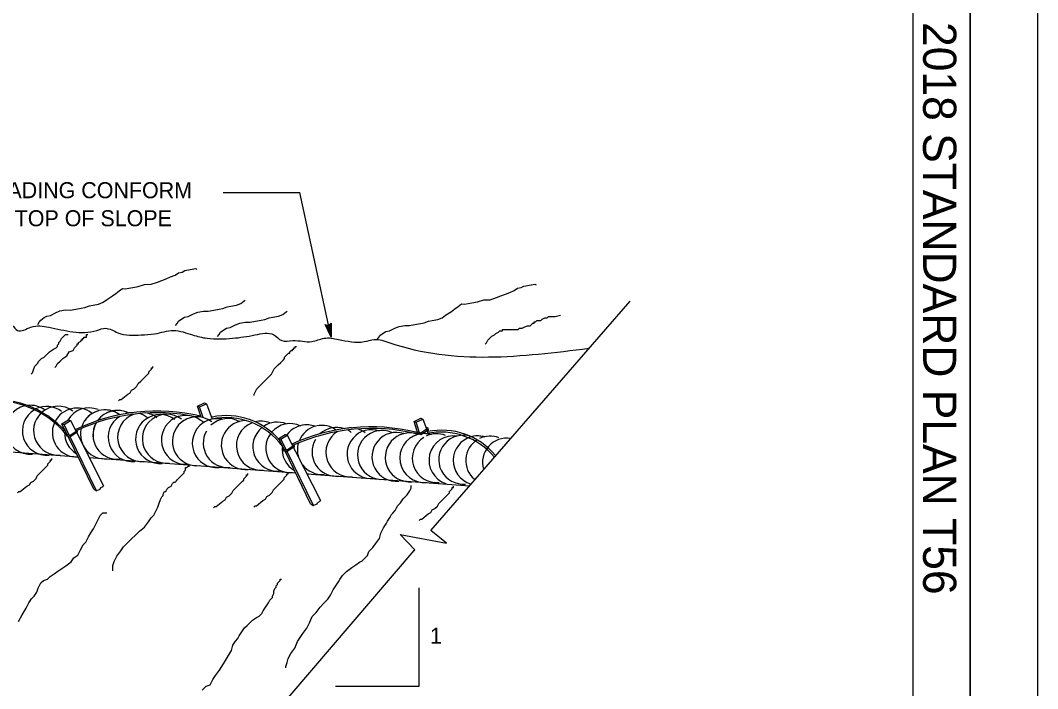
# Model space of a CAD drawing. Extents: x -894 to 866, y -476 to 714.
# Drawn here: x 421.8 to 866, y -0.2 to 291.6 of the extents above; entities that cross this region are included whole.
import ezdxf

# ---------------------------------------------------------------- set-up
doc = ezdxf.new("R2010")
doc.units = 0
for name, color, linetype in [('10 Sheet Format', 7, 'Continuous'), ('56 Stage 3 Anno', 7, 'Continuous'), ('57 Undefined', 7, 'Continuous'), ('60 Nongeo Data', 7, 'Continuous'), ('63 Seal and Sig', 7, 'Continuous')]:
    doc.layers.add(name, color=color, linetype=linetype)

msp = doc.modelspace()

# ---------------------------------------------------------------- linework, layer by layer
at = {"layer": '10 Sheet Format'}
for p, q in [((836.55, 668.96), (836.55, -431.04)), ((811.55, -406.04), (811.55, 643.96))]:
    msp.add_line(p, q, dxfattribs=at)
for points in [[(-894.04, 713.56), (865.96, 713.56), (865.96, -476.44), (-894.04, -476.44)], [(-863.46, -431.04), (836.55, -431.04), (836.55, 668.96), (-863.46, 668.96)]]:
    msp.add_lwpolyline(points, close=True, dxfattribs=at)
at = {"layer": '56 Stage 3 Anno'}
for p, q in [((557.49, 153.35), (554.97, 158.84)), ((554.97, 158.84), (554.97, 158.84)), ((554.97, 158.84), (556.42, 158.35)), ((557.2, 154.68), (555.37, 158.69)), ((556.92, 156), (555.74, 158.59)), ((556.64, 157.33), (556.13, 158.44)), ((556.42, 158.35), (557.54, 159.4)), ((556.65, 158.57), (556.64, 157.33)), ((556.95, 158.82), (556.92, 156)), ((557.24, 159.11), (557.21, 154.67)), ((557.54, 159.4), (557.49, 153.35)), ((557.54, 159.4), (557.54, 159.4)), ((557.49, 153.35), (557.49, 153.35))]:
    msp.add_line(p, q, dxfattribs=at)
at = {"layer": '57 Undefined'}
for p in [(510.31, 216.49), (557.49, 153.35)]:
    msp.add_line(p, (543.85, 216.49), dxfattribs=at)
for points in [[(593.78, 60.05), (594.06, 60.37), (587.68, 67.09), (607.82, 63.39), (601.1, 68.93), (688.05, 169)], [(366.06, -206.93), (451.93, -106.18), (445.5, -99.52), (465.66, -103.05), (458.91, -97.56), (593.73, 60.21)]]:
    msp.add_lwpolyline(points, dxfattribs=at)
at = {"layer": '60 Nongeo Data'}
for points in [[(429.41, 158.86), (430.07, 159.8), (430.73, 160.75), (432.19, 161.84), (433.33, 162.46), (434.93, 162.75), (437.2, 163.98), (439.13, 164.74), (441.54, 165.17), (443.62, 165.13), (446.03, 165.56), (448.44, 165.99), (450.05, 166.28), (451.98, 167.04), (453.59, 167.33), (456, 167.76), (457.93, 168.52), (459.4, 169.61), (461.99, 171.32), (463.45, 172.41), (464.92, 173.5), (466.38, 174.59), (467.66, 174.4), (469.26, 174.69), (470.87, 174.98), (473.28, 175.41), (476.02, 176.32), (478.9, 176.42), (481.64, 177.32), (483.57, 178.08), (485.51, 178.84), (487.44, 179.6), (489.38, 180.37), (490.84, 181.46), (492.45, 181.74), (493.58, 182.36), (494.39, 182.5), (495.19, 182.65), (495.99, 182.79), (496.79, 182.94), (497.6, 183.08), (498.4, 183.22), (498.87, 182.89)], [(577.5, 152.11), (578.15, 153.06), (578.81, 154.01), (580.28, 155.1), (581.41, 155.71), (583.02, 156), (585.28, 157.23), (587.22, 158), (589.63, 158.43), (591.71, 158.38), (594.12, 158.82), (596.52, 159.25), (598.13, 159.53), (600.07, 160.3), (601.67, 160.58), (604.08, 161.01), (606.02, 161.77), (607.48, 162.87), (610.08, 164.57), (611.54, 165.66), (613, 166.75), (614.46, 167.84), (615.74, 167.66), (617.35, 167.95), (618.95, 168.23), (621.36, 168.66), (624.1, 169.57), (626.98, 169.67), (629.72, 170.58), (631.66, 171.34), (633.59, 172.1), (635.53, 172.86), (637.46, 173.62), (638.93, 174.71), (640.53, 175), (641.67, 175.61), (642.47, 175.76), (643.27, 175.9), (644.08, 176.05), (644.88, 176.19), (645.68, 176.33), (646.48, 176.48), (646.96, 176.15)], [(489.61, 158.38), (490.27, 159.32), (490.93, 160.27), (492.39, 161.36), (493.52, 161.98), (495.13, 162.26), (497.39, 163.5), (499.33, 164.26), (501.74, 164.69), (503.82, 164.65), (506.23, 165.08), (508.64, 165.51), (510.24, 165.8), (512.18, 166.56), (513.78, 166.85), (516.19, 167.28), (518.13, 168.04), (519.59, 169.13), (520.04, 169.42)], [(507.91, 153.56), (508.57, 154.5), (509.23, 155.45), (510.69, 156.54), (511.82, 157.16), (513.43, 157.45), (515.69, 158.68), (517.63, 159.44), (520.04, 159.87), (522.12, 159.83), (524.53, 160.26), (526.94, 160.69), (528.54, 160.98), (530.48, 161.74), (532.09, 162.03), (534.49, 162.46), (536.43, 163.22), (537.89, 164.31), (538.34, 164.6)], [(624.78, 150.24), (625.35, 150.82), (625.93, 151.98), (626.51, 152.55), (627.66, 153.71), (628.81, 154.28), (629.39, 154.86), (630.54, 155.44), (631.12, 156.01), (631.7, 156.01), (632.27, 156.01), (632.27, 156.59), (632.85, 156.59), (634, 156.59), (635.73, 156.59), (637.47, 156.59), (639.2, 156.59), (639.77, 157.17), (640.35, 157.17), (640.92, 157.17), (642.08, 157.75), (643.23, 158.32), (644.39, 158.32), (644.96, 158.9), (645.54, 159.48), (646.12, 159.48), (646.12, 160.05), (646.69, 160.05), (647.27, 160.63), (648.42, 160.63), (649, 160.63), (649.58, 161.21), (650.73, 161.78), (651.31, 161.78), (651.88, 161.78), (652.46, 162.36), (653.61, 162.36), (655.34, 162.36), (657.65, 162.94), (657.67, 162.94)], [(426.49, 137.12), (427.07, 137.7), (427.64, 139.43), (428.22, 140.58), (429.37, 141.74), (429.95, 142.89), (431.1, 144.04), (432.26, 144.62), (433.41, 145.77), (434.56, 146.93), (436.29, 148.08), (437.45, 148.66), (438.02, 149.24), (438.02, 149.81), (438.6, 150.39), (438.6, 150.97), (439.18, 151.54), (439.75, 152.7), (440.91, 153.85), (441.48, 154.43), (442.06, 154.43), (442.64, 154.43)], [(436.87, 140), (437.45, 140.58), (438.02, 141.74), (439.18, 142.89), (440.33, 144.04), (442.06, 145.2), (443.21, 146.93), (444.94, 147.51), (445.52, 148.66), (446.1, 149.24), (446.67, 149.81), (446.67, 150.39), (447.25, 150.39), (447.25, 150.97), (448.4, 151.54), (448.4, 152.12), (448.98, 152.12), (448.98, 152.7), (449.56, 152.7), (449.56, 153.28), (450.71, 153.28), (450.71, 153.85), (450.71, 154.43), (451.29, 154.43)], [(523.95, 127.89), (523.95, 128.46), (524.53, 129.62), (525.11, 130.77), (526.26, 131.93), (527.99, 133.66), (528.57, 134.23), (529.72, 135.39), (530.3, 135.97), (530.87, 136.54), (531.45, 137.12), (532.03, 138.27), (532.6, 139.43), (533.76, 140.58), (534.33, 141.16), (535.49, 142.31), (536.64, 143.47), (537.22, 144.04), (537.22, 144.62), (537.79, 145.2), (538.37, 145.77), (538.95, 146.35), (539.52, 146.35), (539.52, 146.93), (540.1, 147.51), (540.68, 147.51), (540.68, 148.08), (541.25, 148.08), (541.25, 148.66), (541.83, 148.66), (541.83, 149.24), (542.41, 149.24)], [(464.65, 125.49), (465.23, 126.07), (465.8, 126.07), (468.69, 128.38), (469.84, 128.96), (470.42, 130.11), (471.57, 130.69), (472.72, 131.84), (473.3, 133), (474.45, 134.15), (475.61, 135.3), (476.76, 136.46), (477.34, 137.03), (477.91, 137.61), (477.91, 138.19), (478.49, 138.77), (479.07, 139.34), (479.07, 139.92), (479.64, 139.92), (479.64, 140.5)], [(420.58, 85.3), (421.16, 85.88), (421.74, 85.88), (424.62, 88.18), (425.77, 88.76), (426.35, 89.91), (427.5, 90.49), (428.66, 91.65), (429.23, 92.8), (430.39, 93.95), (431.54, 95.11), (432.69, 96.26), (433.27, 96.84), (433.85, 97.41), (433.85, 97.99), (434.42, 98.57), (435, 99.15), (435, 99.72), (435.58, 99.72), (435.58, 100.3)], [(462.25, 51.33), (462.25, 51.9), (462.25, 53.64), (462.82, 55.37), (463.98, 57.67), (465.71, 59.98), (466.86, 61.71), (468.59, 63.44), (470.32, 65.18), (472.05, 66.91), (473.78, 68.64), (476.09, 70.37), (477.82, 72.68), (478.97, 74.41), (480.12, 75.56), (480.7, 76.71), (481.28, 77.87), (481.85, 79.02), (482.43, 80.75), (483.01, 82.48), (483.58, 83.64), (484.16, 84.22), (484.16, 84.79), (484.74, 85.95), (485.31, 85.95), (485.89, 87.1), (486.47, 87.68), (487.62, 88.25), (488.2, 89.41), (488.77, 89.99), (489.35, 89.99), (489.93, 90.56), (490.5, 91.14), (491.66, 92.29), (492.23, 92.87), (492.81, 93.45), (493.39, 94.02), (493.39, 94.6), (493.97, 95.18), (493.97, 96.33), (494.54, 96.33), (495.12, 96.91), (495.69, 96.91)], [(506.12, 78.81), (506.7, 79.39), (507.28, 79.39), (510.16, 81.7), (511.31, 82.28), (511.89, 83.43), (513.04, 84.01), (514.2, 85.16), (514.77, 86.32), (515.93, 87.47), (517.08, 88.62), (518.23, 89.78), (518.81, 90.36), (519.39, 90.93), (519.39, 91.51), (519.96, 92.09), (520.54, 92.66), (520.54, 93.24), (521.12, 93.24), (521.12, 93.82)], [(523.71, 79.14), (524.29, 79.72), (524.86, 79.72), (527.75, 82.03), (528.9, 82.61), (529.48, 83.76), (530.63, 84.34), (531.78, 85.49), (532.36, 86.65), (533.51, 87.8), (534.67, 88.95), (535.82, 90.11), (536.4, 90.68), (536.97, 91.26), (536.97, 91.84), (537.55, 92.42), (538.13, 92.99), (538.13, 93.57), (538.7, 93.57), (538.7, 94.15)], [(537.66, 8.89), (537.66, 9.47), (538.24, 11.2), (538.82, 12.93), (539.97, 15.24), (541.7, 17.55), (542.85, 20.43), (545.16, 23.9), (546.89, 26.2), (548.04, 28.51), (549.2, 31.4), (550.93, 33.13), (552.66, 35.44), (554.39, 37.17), (556.12, 38.9), (557.27, 40.63), (558.42, 42.94), (560.73, 46.4), (561.31, 47.55), (562.46, 49.28), (564.19, 51.01), (566.5, 52.75), (568.23, 53.9), (569.96, 55.05), (571.11, 55.63), (572.26, 56.78), (573.42, 57.94), (573.99, 59.67), (575.73, 61.4), (576.88, 63.13), (578.61, 65.44), (579.18, 67.75), (580.34, 70.06), (581.49, 71.79), (582.07, 72.94), (583.22, 74.67), (583.8, 75.83), (584.38, 76.4), (585.53, 77.56), (586.11, 78.71), (586.68, 79.86), (587.84, 81.02), (588.99, 82.75), (590.72, 84.48), (591.87, 86.21), (592.45, 87.36), (592.45, 88.52)], [(595.89, 73.23), (596.47, 73.8), (597.04, 73.8), (599.93, 76.11), (601.08, 76.69), (601.66, 77.84), (602.81, 78.42), (603.96, 79.57), (604.54, 80.73), (605.69, 81.88), (606.85, 83.04), (608, 84.19), (608.58, 84.77), (609.15, 85.34), (609.15, 85.92), (609.73, 86.5), (610.31, 87.07), (610.31, 87.65), (610.88, 87.65), (610.88, 88.23)], [(420.95, 29.22), (422.68, 32.11), (424.41, 34.99), (425.57, 37.3), (426.72, 39.03), (427.87, 40.19), (429.03, 41.92), (429.6, 43.65), (430.18, 44.8), (430.76, 45.96), (431.91, 47.11), (433.64, 47.69), (434.79, 48.84), (436.52, 49.99), (438.25, 51.15), (439.98, 52.3), (441.71, 53.46), (444.02, 55.19), (445.17, 56.92), (446.9, 58.07), (448.06, 60.38), (449.21, 62.69), (450.36, 63.84), (451.52, 66.15), (452.67, 67.88), (453.83, 69.61), (454.4, 70.77), (454.98, 71.92), (455.56, 73.07), (456.13, 74.23), (456.71, 75.38), (457.29, 75.96), (457.86, 76.54), (458.44, 76.54), (459.02, 76.54), (459.59, 76.54)], [(501.27, -0.81), (503, 0.92), (504.73, 1.5), (505.31, 2.65), (505.89, 3.8), (507.04, 5.53), (508.77, 7.84), (510.5, 10.73), (512.23, 13.61), (513.96, 16.5), (514.54, 18.8), (515.69, 20.54), (516.84, 21.69), (517.42, 22.84), (518.58, 24.57), (519.73, 26.31), (520.88, 27.46), (521.46, 28.04), (522.04, 28.61), (523.19, 29.77), (524.92, 30.92), (526.07, 31.5), (527.23, 32.65), (527.8, 33.81), (528.96, 35.54), (530.11, 37.27), (530.69, 38.42), (531.26, 39), (531.84, 39.58), (531.84, 40.15), (532.42, 41.31), (532.42, 42.46), (532.99, 43.62), (533.57, 44.19), (533.57, 44.77), (534.15, 45.35), (534.15, 45.92), (534.72, 46.5), (535.3, 47.08), (535.3, 47.65), (535.88, 47.65)], [(595.87, 0.93), (595.87, 43.85)]]:
    msp.add_lwpolyline(points, dxfattribs=at)
msp.add_spline([(333.55, 163.39), (346.16, 163.52), (352.97, 161.58), (360.27, 161.58), (373.89, 162.06), (378.76, 160.6), (390.92, 160.6), (398.71, 161.09), (408.93, 160.6), (418.17, 158.66), (420.6, 156.22), (426.44, 157.68), (434.23, 157.68), (455.15, 156.22), (459.04, 157.2), (464.39, 155.25), (474.61, 154.28), (480.45, 154.76), (488.72, 156.22), (496.99, 154.28), (503.32, 152.82), (514.51, 152.82), (524.24, 154.28), (532.51, 154.28), (535.92, 151.84), (540.79, 151.84), (549.06, 151.36), (554.41, 152.82), (560.73, 152.33), (571.93, 151.36), (576.31, 152.33), (583.12, 150.87), (669.98, 148.46)], degree=3, dxfattribs=at)
at = {"layer": '63 Seal and Sig'}
for p, q in [((502.21, 124.6), (503.08, 124.21)), ((499.22, 123.22), (500.09, 122.83)), ((439.99, 115.51), (440.9, 115.23)), ((442.78, 117.25), (443.69, 116.97)), ((505.3, 117.43), (505.31, 117.45)), ((593.73, 116.51), (594.6, 116.12)), ((596.72, 117.89), (597.59, 117.5)), ((441.98, 110.57), (442.2, 111.07)), ((446.68, 112.26), (445.93, 112.73)), ((595.25, 111.66), (595.48, 112.16)), ((599.96, 113.35), (599.21, 113.82)), ((342.16, 108.78), (447, 101.05)), ((534.67, 109.1), (535.59, 108.82)), ((537.47, 110.84), (538.38, 110.56)), ((536.66, 104.16), (536.89, 104.66)), ((536.66, 104.16), (536.89, 104.66)), ((541.37, 105.85), (540.62, 106.32)), ((451.93, 100.69), (541.92, 94.06)), ((546.94, 93.69), (618.01, 88.45)), ((559.45, 0.93), (595.87, 0.93))]:
    msp.add_line(p, q, dxfattribs=at)
for points in [[(500.78, 118.35), (499.22, 123.22), (502.21, 124.6), (502.33, 124.55)], [(501.64, 118.17), (500.09, 122.83), (503.08, 124.21), (505.63, 117.48)], [(442.32, 110.7), (439.99, 115.51), (442.78, 117.25), (442.91, 117.22)], [(443.33, 110.24), (440.9, 115.23), (443.69, 116.97), (446.13, 112.17)], [(505.28, 117.41), (505.33, 117.47)], [(595.54, 110.85), (593.73, 116.51), (596.72, 117.89), (596.84, 117.84)], [(596.27, 111.04), (594.6, 116.12), (597.59, 117.5), (600.06, 110.98)], [(446.52, 111.63), (443.42, 109.61), (442.18, 110.12)], [(446.19, 112.14), (443.36, 110.29), (442.4, 110.68)], [(446.14, 112.15), (446.16, 112.1)], [(446.42, 111.58), (458.19, 88.32)], [(599.8, 112.72), (596.7, 110.7), (595.45, 111.21)], [(599.47, 113.23), (596.64, 111.38), (595.68, 111.77)], [(453.88, 86.91), (442.7, 109.93)], [(455.05, 86.18), (443.59, 109.71)], [(537, 104.3), (534.67, 109.1), (537.47, 110.84), (537.59, 110.81)], [(537.97, 103.94), (535.59, 108.82), (538.38, 110.56), (552.88, 81.91)], [(541.21, 105.22), (538.11, 103.21), (536.87, 103.71)], [(540.88, 105.73), (538.05, 103.88), (537.09, 104.27)], [(548.57, 80.5), (537.38, 103.52)], [(549.74, 79.77), (538.25, 103.35)], [(453.88, 86.91), (454.01, 86.91), (454.05, 86.8), (455.04, 86.18), (455.03, 86.27), (455.1, 86.24), (455.28, 86.36), (456.67, 87), (456.8, 87.4), (456.9, 87.41), (457.03, 87.49), (457.02, 87.59), (458.03, 88.11), (458.01, 88.2), (458, 88.3), (458.19, 88.32)], [(548.57, 80.5), (548.7, 80.5), (548.73, 80.39), (549.73, 79.76), (549.72, 79.86), (549.78, 79.83), (549.96, 79.95), (551.36, 80.59), (551.49, 80.99), (551.58, 81), (551.71, 81.08), (551.7, 81.18), (552.71, 81.7), (552.7, 81.79), (552.69, 81.89), (552.88, 81.91)]]:
    msp.add_lwpolyline(points, dxfattribs=at)
for centre, radius, start, end in [((410.19, 84.01), 42.12, 41.4841, 98.9689), ((410.53, 84.7), 40.82, 39.51, 98.0695), ((426.17, 112.87), 10.69, 102.5239, 275.2991), ((433.39, 112.39), 10.69, 120.3555, 275.2991), ((426.17, 112.87), 10.69, 52.7997, 96.8136), ((438.3, 112.48), 10.69, 134.382, 275.2991), ((433.39, 112.39), 10.69, 52.7997, 116.6837), ((438.3, 112.48), 10.69, 52.7997, 131.4405), ((446.48, 111.65), 10.69, 52.7997, 152.7531), ((451.78, 111.72), 10.69, 68.2667, 149.8057), ((481.58, 37.74), 83.26, 76.755, 115.4812), ((481.5, 37.84), 82.46, 78.1354, 115.2121), ((458.77, 110.85), 10.69, 105.5844, 161.9234), ((458.77, 110.86), 10.69, 52.7997, 144.626), ((464.21, 110.63), 10.69, 61.9632, 144.626), ((458.77, 110.85), 10.69, 52.7997, 88.6796), ((464.23, 110.64), 10.69, 62.2879, 116.3235), ((470.86, 109.63), 10.69, 89.3833, 107.1124), ((470.86, 109.63), 10.69, 52.7997, 74.4893), ((475, 109.63), 10.69, 52.7997, 81.4343), ((446.48, 111.65), 10.69, 155.884, 273.1448), ((464.21, 110.63), 10.69, 150.6231, 275.2991), ((464.23, 110.64), 10.69, 150.5303, 275.2991), ((464.23, 110.64), 10.69, 133.99, 145.2532), ((470.86, 109.63), 10.69, 121.9321, 275.2991), ((475, 109.63), 10.69, 109.0012, 275.2991), ((464.23, 110.64), 10.69, 52.7997, 56.0443), ((464.21, 110.63), 10.69, 52.7997, 55.8038), ((482.82, 108.81), 10.69, 52.7997, 275.2991), ((485.77, 108.94), 10.69, 52.7997, 275.2991), ((494.1, 108.45), 10.69, 52.7997, 275.2991), ((498.9, 107.85), 10.69, 81.8308, 275.2991), ((498.89, 107.84), 10.69, 52.7997, 133.3797), ((507.57, 107), 10.69, 125.5426, 275.2991), ((507.58, 107), 10.69, 76.5271, 133.3797), ((495.37, 107.61), 10.69, 52.7997, 60.85), ((507.57, 107), 10.69, 77.4942, 108.7277), ((512.37, 107.08), 10.69, 60.5474, 133.3797), ((511.55, 87.65), 30.53, 36.1223, 101.5781), ((511.72, 88.5), 30.53, 39.7173, 101.5781), ((520.25, 106.16), 10.69, 89.0015, 275.2991), ((526.85, 105.94), 10.69, 110.8706, 275.2991), ((526.85, 105.94), 10.69, 68.5921, 103.7773), ((534, 105.5), 10.69, 68.3569, 124.2602), ((539.64, 104.86), 10.69, 64.3886, 139.8164), ((451.78, 111.72), 10.69, 179.9731, 238.7966), ((451.78, 111.72), 10.69, 172.7661, 175.1072), ((446.42, 111.99), 0.378, 286.3059, 44.8744), ((458.77, 110.85), 10.69, 166.5396, 275.2991), ((512.37, 107.08), 10.69, 150.6645, 275.2991), ((534, 105.5), 10.69, 128.7802, 275.2991), ((539.64, 104.86), 10.69, 143.8911, 275.2991), ((546.82, 104.32), 10.69, 85.1189, 143.775), ((574.9, 30.88), 83.26, 76.4396, 114.5095), ((575.16, 30.18), 83.26, 76.4396, 114.2275), ((553.45, 104.08), 10.69, 103.4012, 158.3815), ((546.8, 104.34), 10.69, 69.8986, 102.0499), ((553.45, 104.08), 10.69, 53.8554, 102.0499), ((559.86, 103.22), 10.69, 71.1041, 132.4487), ((565.9, 103.01), 10.69, 121.3321, 275.2991), ((553.45, 104.08), 10.69, 52.7997, 53.0127), ((565.9, 103.01), 10.69, 87.2298, 106.9579), ((575.13, 102.22), 10.69, 70.6392, 275.2991), ((559.86, 103.22), 10.69, 52.7997, 63.4618), ((579.7, 101.89), 10.69, 66.2505, 275.2991), ((565.9, 103.01), 10.69, 52.7997, 72.4967), ((586.02, 101.04), 10.69, 72.371, 275.2991), ((591.82, 100.83), 10.69, 71.02, 275.2991), ((602.13, 113.11), 10.69, 186.9403, 188.2337), ((598.12, 100.52), 10.69, 71.8034, 116.0626), ((593.55, 107.72), 4.19, 65.4098, 77.9625), ((595.56, 111.53), 0.333, 156.6142, 251.604), ((606.27, 112.64), 10.69, 188.2003, 188.514), ((598.17, 100.5), 10.69, 76.705, 88.1187), ((603.62, 100.45), 10.69, 69.075, 116.0626), ((605.42, 81.3), 30.53, 40.0579, 101.5781), ((605.77, 82.15), 30.53, 39.7173, 101.5781), ((599.69, 113.08), 0.378, 286.3059, 44.8744), ((442.28, 110.44), 0.333, 156.6142, 251.604), ((553.45, 104.08), 10.69, 163.7125, 197.4442), ((559.86, 103.22), 10.69, 149.6644, 275.2991), ((598.17, 100.5), 10.69, 105.383, 275.2991), ((603.62, 100.45), 10.69, 121.7166, 275.2991), ((610.92, 99.55), 10.69, 81.2112, 252.0979), ((615.16, 99.8), 10.69, 71.02, 275.2991), ((621.51, 99.47), 10.69, 105.383, 252.8037), ((626.96, 99.42), 10.69, 121.7166, 229.8828), ((621.46, 99.49), 10.69, 71.8034, 116.0626), ((629.61, 111.61), 10.69, 188.2003, 188.514), ((621.51, 99.47), 10.69, 76.705, 88.1187), ((626.96, 99.42), 10.69, 69.075, 116.0626), ((634.26, 98.52), 10.69, 81.2112, 195.6438), ((546.82, 104.32), 10.69, 172.0975, 240.1132), ((536.97, 104.03), 0.333, 156.6142, 251.604), ((541.1, 105.58), 0.378, 286.3059, 44.8744), ((446.48, 111.65), 10.69, 275.2556, 275.2991), ((553.45, 104.08), 10.69, 217.4483, 275.2991), ((546.82, 104.32), 10.69, 271.051, 275.2991)]:
    msp.add_arc(centre, radius, start, end, dxfattribs=at)

# ---------------------------------------------------------------- texts
at = {"layer": '10 Sheet Format'}
msp.add_text('2018 STANDARD PLAN T56', height=14.5, rotation=270, dxfattribs=at).set_placement((815.95, 290.91))
at = {"layer": '57 Undefined'}
for s, p in [('GRADING CONFORM', (402.14, 213.97)), ('OR TOP OF SLOPE', (402.71, 201.72)), ('1', (600.69, 19.44))]:
    msp.add_text(s, height=7, dxfattribs=at).set_placement(p)

doc.saveas('drawing.dxf')
